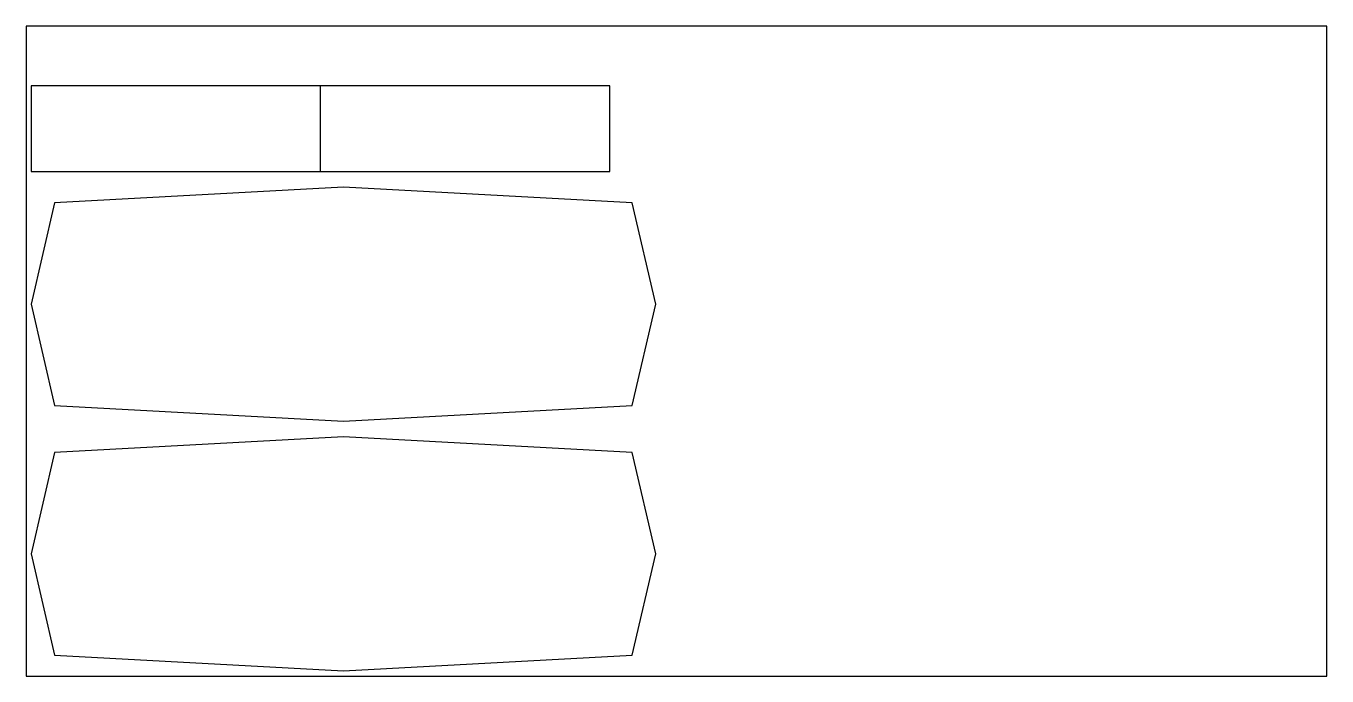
# Model space of a CAD drawing. Header units: millimetres. Extents: x 0 to 2500, y 0 to 1250.
import ezdxf

# ---------------------------------------------------------------- set-up
doc = ezdxf.new("R2010")
doc.units = ezdxf.units.MM
for name, color, linetype in [('BEND', 5, 'Continuous'), ('CUT', 7, 'Continuous'), ('SHEET', 1, 'Continuous')]:
    doc.layers.add(name, color=color, linetype=linetype)

msp = doc.modelspace()

# ---------------------------------------------------------------- linework, layer by layer
at = {"layer": 'BEND'}
msp.add_line((565.8, 970), (565.8, 1135), dxfattribs=at)
at = {"layer": 'CUT'}
for points in [[(10, 970), (1121.6, 970), (1121.6, 1135), (10, 1135)], [(610, 490), (1165, 520), (1210, 715), (1165, 910), (610, 940), (55, 910), (10, 715), (55, 520)], [(610, 10), (1165, 40), (1210, 235), (1165, 430), (610, 460), (55, 430), (10, 235), (55, 40)]]:
    msp.add_lwpolyline(points, close=True, dxfattribs=at)
at = {"layer": 'SHEET'}
msp.add_lwpolyline([(0, 0), (2500, 0), (2500, 1250), (0, 1250)], close=True, dxfattribs=at)

doc.saveas('drawing.dxf')
